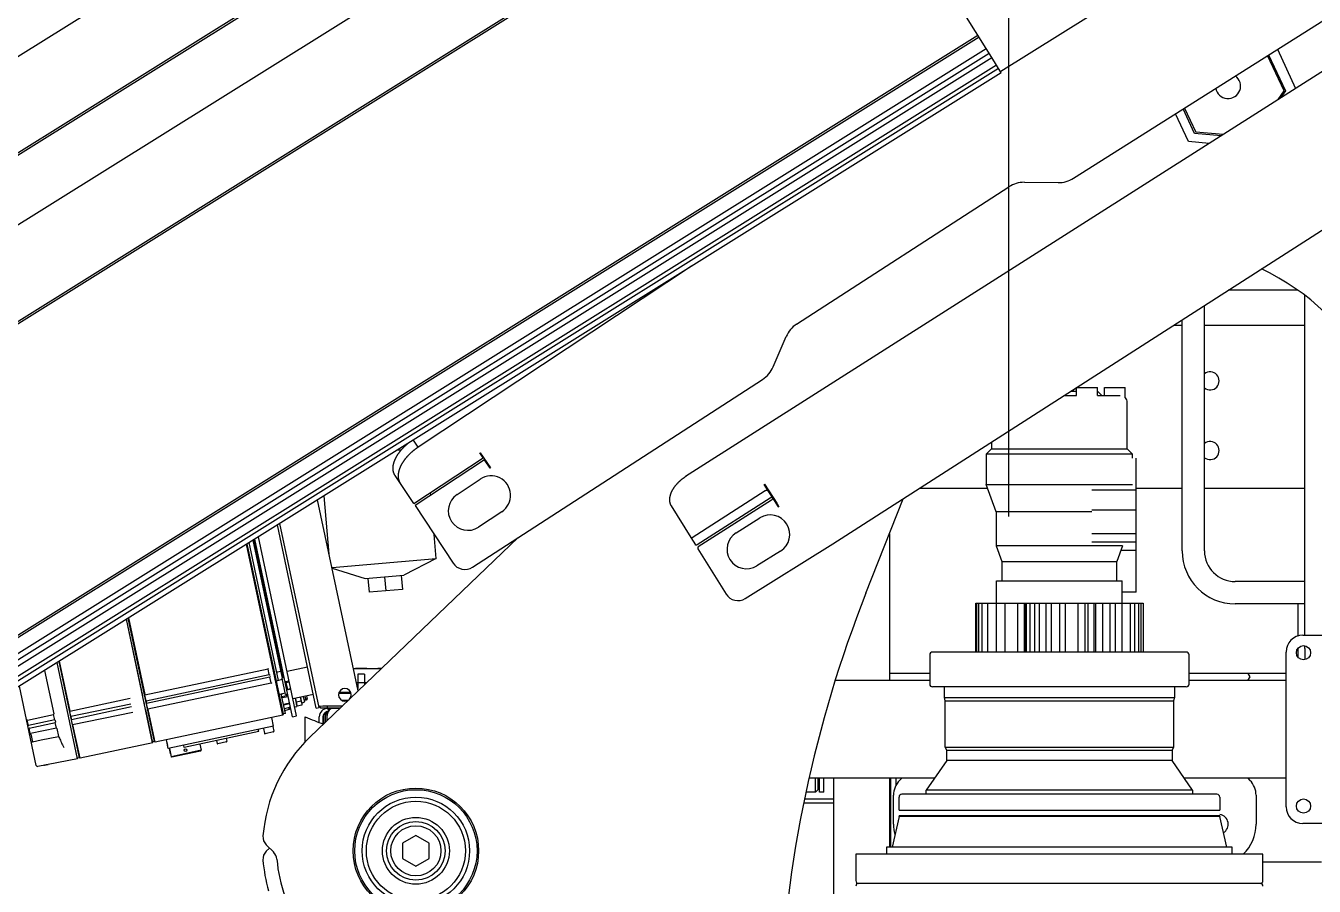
# Model space of a CAD drawing. Extents: x -79364 to 3230, y 28528 to 72157.
# Drawn here: x -67725 to -66801, y 54409 to 55026 of the extents above; entities that cross this region are included whole.
import ezdxf

# ---------------------------------------------------------------- set-up
doc = ezdxf.new("R2010")
doc.units = 0
doc.header["$LTSCALE"] = 500
doc.linetypes.add('CENTER', pattern=[7, 4, -1, 1, -1])
doc.layers.get('0').update_dxf_attribs({"linetype": 'CONTINUOUS'})
doc.layers.add('S0CO1', color=1, linetype='CONTINUOUS')

# ---------------------------------------------------------------- blocks, each defined once
blk = doc.blocks.new('PK65002M m platform_side')
at = {"linetype": 'Continuous'}
for p, q in [((-9419.15, 6567.8), (-11373.19, 5346.78)), ((-11575.61, 5341.24), (-9732.96, 6492.65)), ((-11331.72, 5303.7), (-9545.99, 6419.55)), ((-11330.93, 5302.43), (-9545.19, 6418.28)), ((-11534.14, 5298.16), (-9771.58, 6399.53)), ((-11533.34, 5296.89), (-9770.78, 6398.26)), ((-9588.76, 5989.96), (-10256.42, 5564.93)), ((-10040.95, 5872.02), (-10108.95, 5980.85)), ((-10150.87, 5516.72), (-9447.63, 5967.95)), ((-9920.52, 5924.24), (-10030.43, 5855.56)), ((-9978.24, 5779.02), (-9743.14, 5927.67)), ((-10046.79, 5881.37), (-11641.12, 4885.12)), ((-10045.99, 5880.1), (-11640.32, 4883.85)), ((-11635.28, 4875.77), (-10040.95, 5872.02)), ((-10038.77, 5868.54), (-11633.1, 4872.29)), ((-10036.92, 5865.57), (-10040.95, 5872.02)), ((-9838.32, 5867.49), (-9826.23, 5841.57)), ((-9832.06, 5871.45), (-9818.98, 5843.4)), ((-11631.25, 4869.33), (-10036.92, 5865.57)), ((-10033.53, 5860.15), (-11627.86, 4863.9)), ((-10033.53, 5860.15), (-10036.92, 5865.57)), ((-10030.08, 5854.63), (-10033.53, 5860.15)), ((-9827.18, 5841.6), (-9839.04, 5867.03)), ((-11626.48, 4861.69), (-10032.15, 5857.94)), ((-10030.08, 5854.63), (-11624.41, 4858.39)), ((-9831.5, 5835.43), (-9827.18, 5841.6)), ((-9826.23, 5841.57), (-9829.74, 5836.55)), ((-9895.85, 5805.25), (-9905.16, 5825.22)), ((-9891.49, 5811.14), (-9899.67, 5828.69)), ((-9898.69, 5829.32), (-9890.62, 5812.02)), ((-9870.98, 5810.3), (-9890.62, 5812.02)), ((-9880.95, 5803.95), (-9895.85, 5805.25)), ((-9872.3, 5809.46), (-9891.49, 5811.14)), ((-10013.5, 5776.06), (-9989.31, 5775.81)), ((-10176.84, 5674.31), (-10024.57, 5772.85)), ((-10252.09, 5715.9), (-10448.21, 5586.06)), ((-9817.3, 5698.64), (-9867.35, 5698.64)), ((-9812.32, 5451.14), (-9812.32, 5694.97)), ((-9884.32, 5511.64), (-9884.32, 5687.75)), ((-9906.31, 5673.64), (-9900.32, 5673.64)), ((-9900.32, 5511.64), (-9900.32, 5677.49)), ((-9884.32, 5673.64), (-9812.32, 5673.64)), ((-10193.69, 5643.62), (-10184.35, 5665.41)), ((-10409.27, 5500.07), (-10201.21, 5634.72)), ((-9978.38, 5626.14), (-9978.38, 5627.4)), ((-9976, 5628.92), (-9961, 5628.92)), ((-9976, 5623.14), (-9976, 5628.92)), ((-9961, 5623.14), (-9961, 5628.92)), ((-9956.13, 5628.92), (-9941.13, 5628.92)), ((-9956.13, 5623.14), (-9956.13, 5628.92)), ((-9941.13, 5621.54), (-9941.13, 5628.92)), ((-9985.02, 5623.14), (-9976, 5623.14)), ((-9980.34, 5626.14), (-9976, 5626.14)), ((-9961.06, 5626.14), (-9958.06, 5623.14)), ((-9961, 5623.14), (-9944.71, 5623.14)), ((-9939.71, 5584.91), (-9939.71, 5618.14)), ((-10448.21, 5586.06), (-10451.63, 5591.22)), ((-10462.75, 5584.27), (-10460.16, 5584.27)), ((-10403.88, 5581.96), (-10403.63, 5582.13)), ((-10401.6, 5578.51), (-10403.88, 5581.96)), ((-10403.63, 5582.13), (-10396.44, 5571.27)), ((-10040.88, 5581.08), (-10037.04, 5584.91)), ((-9935.88, 5581.08), (-10040.88, 5581.08)), ((-10040.88, 5581.08), (-10040.88, 5559.34)), ((-10037.04, 5589.76), (-10037.04, 5584.91)), ((-10037.04, 5584.91), (-9939.71, 5584.91)), ((-9939.71, 5584.91), (-9935.88, 5581.08)), ((-9935.88, 5578.14), (-9935.88, 5581.08)), ((-10451.38, 5545.56), (-10401.6, 5578.51)), ((-10400.68, 5577.11), (-10450.45, 5544.16)), ((-10396.69, 5571.1), (-10400.68, 5577.11)), ((-9933.38, 5518.14), (-9933.38, 5578.14)), ((-10451.38, 5545.56), (-10464.76, 5565.77)), ((-10420.34, 5552.11), (-10403.66, 5563.15)), ((-10396.44, 5571.27), (-10396.69, 5571.1)), ((-10439.21, 5551.6), (-10439.38, 5553.5)), ((-10251.61, 5521.38), (-10199.26, 5554.89)), ((-10200.06, 5559.29), (-10199.8, 5559.45)), ((-10194.07, 5549.95), (-10200.06, 5559.29)), ((-10199.8, 5559.45), (-10191.09, 5545.85)), ((-10196.36, 5554.07), (-10196.61, 5553.91)), ((-10088.66, 5556.64), (-10039.9, 5556.64)), ((-10040.88, 5559.34), (-9935.88, 5559.34)), ((-10033.73, 5539.71), (-10040.88, 5559.34)), ((-9965.02, 5555.39), (-9933.38, 5555.39)), ((-9933.38, 5556.64), (-9900.32, 5556.64)), ((-9884.32, 5556.64), (-9812.32, 5556.64)), ((-10491.16, 5411.33), (-10520.28, 5548.32)), ((-10512.02, 5509.44), (-10515.67, 5551.2)), ((-10450.45, 5544.16), (-10423.13, 5502.88)), ((-10266.85, 5544.11), (-10252.78, 5521.35)), ((-10195.81, 5549.51), (-10248.17, 5516)), ((-10194.89, 5548.07), (-10247.3, 5514.52)), ((-10189.75, 5543.19), (-10193.97, 5549.78)), ((-10191.09, 5545.85), (-10189.5, 5543.35)), ((-10127.1, 5481.43), (-10100.4, 5549.11)), ((-10388.2, 5539.8), (-10404.88, 5528.76)), ((-10220.14, 5524.73), (-10203.18, 5535.33)), ((-10189.72, 5543.22), (-10189.63, 5543.27)), ((-10189.63, 5543.27), (-10189.5, 5543.35)), ((-10189.63, 5543.27), (-10189.62, 5543.28)), ((-10189.62, 5543.28), (-10189.56, 5543.31)), ((-10189.5, 5543.35), (-10189.5, 5543.35)), ((-9965.02, 5539.71), (-10033.73, 5539.71)), ((-10033.73, 5539.71), (-10033.73, 5515.42)), ((-9933.38, 5540.97), (-9965.02, 5540.97)), ((-10521.25, 5398.96), (-10549.16, 5530.28)), ((-10519.29, 5399.37), (-10547.36, 5531.41)), ((-10545.15, 5393.88), (-10571.21, 5516.5)), ((-10544.88, 5394.7), (-10570.82, 5516.74)), ((-10548.45, 5418.73), (-10569.47, 5517.59)), ((-10545.43, 5420.4), (-10566.49, 5519.45)), ((-10544.75, 5420.54), (-10565.86, 5519.84)), ((-10538.34, 5392.77), (-10565.41, 5520.13)), ((-10535.4, 5393.39), (-10562.7, 5521.82)), ((-10376.56, 5521.24), (-10525.97, 5377.95)), ((-10435.25, 5506.27), (-10436.75, 5523.46)), ((-10252.78, 5521.35), (-10249.33, 5515.97)), ((-10252.78, 5521.35), (-10252.78, 5521.35)), ((-10213.63, 5477.51), (-10150.87, 5516.72)), ((-10110.32, 5523.96), (-10110.32, 5418.64)), ((-9965.02, 5524.12), (-9933.38, 5524.12)), ((-9965.02, 5518.14), (-9933.38, 5518.14)), ((-9933.38, 5482.14), (-9933.38, 5518.14)), ((-10247.61, 5513.15), (-10227.41, 5480.69)), ((-10188.34, 5511.59), (-10205.3, 5500.99)), ((-9943.02, 5515.42), (-10033.73, 5515.42)), ((-10033.73, 5515.42), (-10029.63, 5504.14)), ((-9943.02, 5515.42), (-9947.13, 5504.14)), ((-9944.22, 5512.14), (-9933.38, 5512.14)), ((-10509.95, 5499.73), (-10435.25, 5506.27)), ((-10509.84, 5499.21), (-10486.13, 5491.78)), ((-10435.25, 5506.27), (-10458.53, 5494.19)), ((-10029.63, 5504.14), (-9947.13, 5504.14)), ((-10029.63, 5504.14), (-10029.63, 5490.14)), ((-9947.13, 5490.14), (-9947.13, 5504.14)), ((-10486.14, 5491.78), (-10458.53, 5494.19)), ((-10484.29, 5491.94), (-10483.41, 5481.98)), ((-10472.33, 5492.98), (-10471.46, 5483.02)), ((-10460.38, 5494.03), (-10459.51, 5484.07)), ((-10033.38, 5490.14), (-9943.38, 5490.14)), ((-10033.38, 5474.14), (-10033.38, 5490.14)), ((-9943.38, 5474.14), (-9943.38, 5490.14)), ((-9812.32, 5489.64), (-9862.32, 5489.64)), ((-10459.51, 5484.07), (-10483.41, 5481.98)), ((-9933.38, 5482.14), (-9943.38, 5482.14)), ((-10048.36, 5474.14), (-9928.42, 5474.14)), ((-10048.36, 5439.14), (-10048.36, 5474.14)), ((-10047.59, 5439.14), (-10047.59, 5474.14)), ((-10046.23, 5439.14), (-10046.23, 5474.14)), ((-10043.77, 5439.14), (-10043.77, 5474.14)), ((-10039.68, 5439.14), (-10039.68, 5474.14)), ((-10033.73, 5474.14), (-10033.73, 5439.14)), ((-10027.48, 5474.14), (-10027.48, 5439.14)), ((-10018.5, 5474.14), (-10018.5, 5439.14)), ((-10013.34, 5439.14), (-10013.34, 5474.14)), ((-10012.83, 5439.14), (-10012.83, 5474.14)), ((-10011.97, 5439.14), (-10011.97, 5474.14)), ((-10009.33, 5439.14), (-10009.33, 5474.14)), ((-10006.14, 5474.14), (-10006.14, 5439.14)), ((-10002.77, 5474.14), (-10002.77, 5439.14)), ((-9998.14, 5474.14), (-9998.14, 5439.14)), ((-9994.31, 5474.14), (-9994.31, 5439.14)), ((-9988.38, 5474.14), (-9988.38, 5439.14)), ((-9984.12, 5474.14), (-9984.12, 5439.14)), ((-9975.08, 5474.14), (-9975.08, 5439.14)), ((-9970.15, 5474.14), (-9970.15, 5439.14)), ((-9967.94, 5474.14), (-9967.94, 5439.14)), ((-9963.78, 5474.14), (-9963.78, 5439.14)), ((-9962.38, 5474.14), (-9962.38, 5439.14)), ((-9957.39, 5474.14), (-9957.39, 5439.14)), ((-9952.17, 5474.14), (-9952.17, 5439.14)), ((-9948.33, 5474.14), (-9948.33, 5439.14)), ((-9943.71, 5474.14), (-9943.71, 5439.14)), ((-9937.58, 5474.14), (-9937.58, 5439.14)), ((-9934.56, 5474.14), (-9934.56, 5439.14)), ((-9931.61, 5474.14), (-9931.61, 5439.14)), ((-9929.91, 5474.14), (-9929.91, 5439.14)), ((-9928.42, 5474.14), (-9928.42, 5439.14)), ((-9812.32, 5473.64), (-9862.32, 5473.64)), ((-9817.32, 5473.64), (-9817.32, 5450.56)), ((-10638.63, 5374.01), (-10657.46, 5462.61)), ((-10645.7, 5407.78), (-10657.37, 5462.66)), ((-10637.31, 5375.06), (-10656.1, 5463.45)), ((-10644.01, 5408.65), (-10655.71, 5463.7)), ((-9813.82, 5451.14), (-9766.14, 5451.14)), ((-9812.32, 5441.59), (-9812.32, 5443.61)), ((-10081.38, 5437.14), (-10081.38, 5416.14)), ((-9897.38, 5439.14), (-10079.38, 5439.14)), ((-9895.38, 5416.14), (-9895.38, 5437.14)), ((-9825.82, 5328.14), (-9825.82, 5439.14)), ((-9817.32, 5441.74), (-9817.32, 5435.55)), ((-9812.32, 5441.59), (-9812.32, 5433.67)), ((-10716.21, 5425.89), (-10709.59, 5394.76)), ((-10692.42, 5362.57), (-10707.09, 5431.59)), ((-10691.06, 5363.36), (-10705.74, 5432.44)), ((-10697.86, 5396.71), (-10705.49, 5432.59)), ((-10555.81, 5426.88), (-10644.19, 5408.1)), ((-10555.81, 5426.88), (-10555.42, 5427.48)), ((-10554.98, 5422.97), (-10555.81, 5426.88)), ((-10546.47, 5425.28), (-10549.21, 5424.65)), ((-10545.87, 5425.83), (-10546.47, 5425.28)), ((-10527.49, 5428.3), (-10542.16, 5425.18)), ((-10474.68, 5427.14), (-10494.52, 5427.14)), ((-10492.96, 5427.64), (-10493.26, 5427.34)), ((-10493.26, 5427.34), (-10485.01, 5427.34)), ((-10493.26, 5427.14), (-10493.26, 5427.34)), ((-10492.96, 5427.64), (-10485.31, 5427.64)), ((-10485.31, 5427.64), (-10485.01, 5427.34)), ((-10485.01, 5427.14), (-10485.01, 5427.34)), ((-10477.26, 5427.34), (-10474.47, 5427.34)), ((-10477.26, 5427.14), (-10477.26, 5427.34)), ((-10476.96, 5427.64), (-10477.25, 5427.35)), ((-10476.96, 5427.64), (-10474.16, 5427.64)), ((-10722.09, 5357.83), (-10734.17, 5414.67)), ((-10643.36, 5404.18), (-10554.98, 5422.97)), ((-10554.56, 5421.01), (-10642.94, 5402.23)), ((-10642.11, 5398.32), (-10553.73, 5417.1)), ((-10554.98, 5422.97), (-10554.38, 5422.59)), ((-10554.56, 5421.01), (-10554.18, 5421.61)), ((-10553.73, 5417.1), (-10554.56, 5421.01)), ((-10553.73, 5417.1), (-10553.14, 5416.72)), ((-10545.62, 5419.34), (-10549.43, 5418.53)), ((-10544.26, 5420.65), (-10545.83, 5420.32)), ((-10543.33, 5408.58), (-10545.83, 5420.32)), ((-10540.7, 5418.34), (-10543.64, 5417.71)), ((-10543.02, 5417.23), (-10540.58, 5417.75)), ((-10543.02, 5417.23), (-10542.03, 5412.54)), ((-10492.42, 5417.24), (-10485, 5417.24)), ((-10486.74, 5423.24), (-10491.54, 5423.24)), ((-10491.54, 5423.24), (-10491.54, 5413.09)), ((-10486.74, 5423.24), (-10486.74, 5415.58)), ((-10081.38, 5418.64), (-10149.23, 5418.64)), ((-10081.38, 5423.64), (-10110.32, 5423.64)), ((-9825.82, 5423.64), (-9895.38, 5423.64)), ((-9825.82, 5418.64), (-9895.38, 5418.64)), ((-9851.82, 5421.44), (-9853.5, 5418.64)), ((-9853.31, 5423.64), (-9851.82, 5421.44)), ((-10654.79, 5405.79), (-10697.97, 5396.38)), ((-10645.7, 5407.78), (-10645.8, 5407.76)), ((-10643.36, 5404.18), (-10644.19, 5408.1)), ((-10543.54, 5409.56), (-10547.35, 5408.75)), ((-10543.41, 5395.01), (-10546.38, 5408.95)), ((-10545.87, 5408.95), (-10546.35, 5408.85)), ((-10541.56, 5407.93), (-10545.96, 5407)), ((-10545.83, 5406.41), (-10541.43, 5407.35)), ((-10541.77, 5408.91), (-10543.33, 5408.58)), ((-10542.73, 5407.68), (-10542.94, 5408.66)), ((-10542.13, 5408.22), (-10542.71, 5407.69)), ((-10539.45, 5412.47), (-10542.39, 5411.85)), ((-10542.05, 5407.83), (-10542.25, 5408.81)), ((-10542.03, 5412.54), (-10539.58, 5413.06)), ((-10523.33, 5408.74), (-10538, 5405.62)), ((-10536.43, 5405.95), (-10535.19, 5400.09)), ((-10531.59, 5402.38), (-10532.52, 5406.79)), ((-10530.57, 5407.2), (-10529.81, 5403.64)), ((-10530.07, 5404.85), (-10527.72, 5405.35)), ((-10528.57, 5404.56), (-10529.2, 5407.49)), ((-10527.8, 5405.74), (-10528.57, 5404.56)), ((-10528.22, 5407.7), (-10527.72, 5405.35)), ((-10505.14, 5409.64), (-10496.4, 5409.64)), ((-10501.19, 5409.94), (-10505.05, 5409.94)), ((-10496.57, 5410.14), (-10504.97, 5410.14)), ((-10501.49, 5409.64), (-10501.19, 5409.94)), ((-10501.19, 5409.94), (-10501.19, 5410.14)), ((-10498.14, 5409.64), (-10498.14, 5410.14)), ((-9897.38, 5414.14), (-10079.38, 5414.14)), ((-10070.84, 5406.42), (-10070.84, 5414.14)), ((-10070.84, 5406.42), (-9905.91, 5406.42)), ((-10070.21, 5404.15), (-10070.84, 5406.42)), ((-9905.91, 5406.42), (-9906.54, 5404.15)), ((-9905.91, 5414.14), (-9905.91, 5406.42)), ((-10697.25, 5393.02), (-10697.97, 5396.38)), ((-10697.25, 5393.02), (-10654.17, 5401.94)), ((-10653.74, 5399.88), (-10696.72, 5390.51)), ((-10696.01, 5387.15), (-10652.92, 5396.07)), ((-10644.97, 5403.84), (-10644.87, 5403.86)), ((-10644.45, 5401.91), (-10644.87, 5403.86)), ((-10644.45, 5401.91), (-10644.55, 5401.89)), ((-10643.72, 5397.97), (-10643.62, 5397.99)), ((-10638.53, 5374.03), (-10643.62, 5397.99)), ((-10642.76, 5402.78), (-10642.97, 5403.76)), ((-10642.11, 5398.32), (-10642.94, 5402.23)), ((-10636.74, 5374.41), (-10641.73, 5397.89)), ((-10544.84, 5401.71), (-10540.44, 5402.65)), ((-10540.31, 5402.06), (-10544.71, 5401.13)), ((-10540.72, 5399.28), (-10544.15, 5398.49)), ((-10540.65, 5397.89), (-10543.39, 5397.26)), ((-10540.65, 5397.89), (-10540.94, 5399.23)), ((-10540.05, 5398.44), (-10540.65, 5397.89)), ((-10540.05, 5398.44), (-10540.28, 5399.51)), ((-10536.75, 5399.75), (-10535.19, 5400.09)), ((-10532.14, 5403.92), (-10535.61, 5403.18)), ((-10535.01, 5400.35), (-10535.5, 5401.55)), ((-10531.54, 5401.09), (-10535.01, 5400.35)), ((-10530.17, 5402.96), (-10531.59, 5402.38)), ((-10531.59, 5402.38), (-10531.54, 5401.09)), ((-10528.57, 5404.56), (-10529.94, 5404.27)), ((-10521.25, 5398.96), (-10519.29, 5399.37)), ((-10519.5, 5400.33), (-10516.46, 5400.49)), ((-10519.5, 5400.33), (-10518.03, 5399.14)), ((-10518.03, 5399.14), (-10503.88, 5399.14)), ((-10516.46, 5400.49), (-10513.43, 5400.64)), ((-10513.01, 5396.34), (-10513.62, 5395.71)), ((-10513.43, 5400.64), (-10502.31, 5400.64)), ((-10513.43, 5400.64), (-10513.43, 5399.14)), ((-10513.41, 5396.74), (-10512.49, 5396.89)), ((-10513.14, 5398.64), (-10512.17, 5397.27)), ((-10504.4, 5398.64), (-10513.14, 5398.64)), ((-10511.64, 5399.14), (-10511.64, 5398.64)), ((-10503.28, 5404.64), (-10498.26, 5404.64)), ((-10070.21, 5404.15), (-9906.54, 5404.15)), ((-10070.21, 5370.9), (-10070.21, 5404.15)), ((-9906.54, 5404.15), (-9906.54, 5370.9)), ((-10728.47, 5390.34), (-10728.48, 5390.33)), ((-10727.65, 5386.43), (-10728.48, 5390.33)), ((-10728.47, 5390.34), (-10728.38, 5390.36)), ((-10728.38, 5390.36), (-10709.61, 5394.35)), ((-10708.78, 5390.44), (-10727.58, 5386.44)), ((-10727.14, 5384.49), (-10708.37, 5388.48)), ((-10708.82, 5390.43), (-10709.65, 5394.34)), ((-10708.59, 5390.07), (-10708.34, 5388.89)), ((-10707.57, 5384.56), (-10708.4, 5388.47)), ((-10696.62, 5390.84), (-10697.02, 5392.76)), ((-10696.01, 5387.15), (-10696.72, 5390.51)), ((-10690.69, 5362.94), (-10695.78, 5386.89)), ((-10545.15, 5393.88), (-10636.74, 5374.41)), ((-10551.85, 5385.91), (-10553.18, 5392.17)), ((-10544.88, 5394.7), (-10545.15, 5393.88)), ((-10543.41, 5395.01), (-10544.88, 5394.7)), ((-10538.34, 5392.77), (-10535.4, 5393.39)), ((-10529.14, 5374.79), (-10529.14, 5392.64)), ((-10519.14, 5388.69), (-10519.14, 5392.64)), ((-10516.31, 5392.64), (-10516.14, 5393.84)), ((-10516.31, 5387.58), (-10516.31, 5392.64)), ((-10516.14, 5393.84), (-10515.59, 5395.03)), ((-10516.14, 5392.64), (-10516.14, 5387.39)), ((-10514.72, 5393.87), (-10514.89, 5392.64)), ((-10514.89, 5392.64), (-10514.89, 5388.58)), ((-10514.16, 5395.06), (-10514.72, 5393.87)), ((-10513.62, 5395.71), (-10514.16, 5395.06)), ((-10513.54, 5394.34), (-10513.72, 5392.64)), ((-10513.72, 5392.64), (-10513.72, 5389.7)), ((-10727.83, 5386.37), (-10727.88, 5386.34)), ((-10727.58, 5386.44), (-10727.63, 5386.43)), ((-10726.41, 5380.56), (-10727.23, 5384.46)), ((-10726.9, 5384.54), (-10727, 5384.52)), ((-10726.57, 5380.5), (-10726.64, 5380.46)), ((-10726.39, 5380.56), (-10726.45, 5380.54)), ((-10726.31, 5380.58), (-10726.39, 5380.56)), ((-10707.54, 5384.57), (-10726.31, 5380.58)), ((-10725.88, 5380.26), (-10724.71, 5374.81)), ((-10707.35, 5384.2), (-10706.16, 5378.62)), ((-10551.85, 5385.91), (-10627.38, 5369.86)), ((-10562.55, 5382.1), (-10616.06, 5370.73)), ((-10562.55, 5382.1), (-10562.86, 5383.57)), ((-10559.2, 5384.35), (-10558.45, 5380.83)), ((-10551.91, 5381.81), (-10557.98, 5380.52)), ((-10552.35, 5385.8), (-10551.6, 5382.28)), ((-10638.53, 5374.03), (-10690.69, 5362.94)), ((-10637.31, 5375.06), (-10638.68, 5374.76)), ((-10636.74, 5374.41), (-10637.31, 5375.06)), ((-10628.91, 5376.07), (-10628.08, 5372.16)), ((-10627.38, 5369.86), (-10628.71, 5376.12)), ((-10627.88, 5372.2), (-10628.08, 5372.16)), ((-10626.88, 5369.96), (-10626.13, 5366.44)), ((-10626.6, 5370.02), (-10625.33, 5364.06)), ((-10603.81, 5368.63), (-10625.33, 5364.06)), ((-10616.06, 5370.73), (-10616.37, 5372.2)), ((-10604.77, 5373.13), (-10603.81, 5368.63)), ((-10604.2, 5368.04), (-10603.81, 5368.63)), ((-10592.73, 5375.69), (-10592.29, 5373.63)), ((-10585.75, 5374.62), (-10591.82, 5373.33)), ((-10585.88, 5377.14), (-10585.44, 5375.09)), ((-10070.21, 5370.9), (-9906.54, 5370.9)), ((-10069.19, 5368.81), (-10070.21, 5370.9)), ((-10069.19, 5368.81), (-9907.57, 5368.81)), ((-10069.19, 5361.22), (-10069.19, 5368.81)), ((-9906.54, 5370.9), (-9907.57, 5368.81)), ((-9907.57, 5368.81), (-9907.57, 5361.22)), ((-10692.42, 5362.57), (-10720.91, 5357.04)), ((-10691.06, 5363.36), (-10692.52, 5363.04)), ((-10690.69, 5362.94), (-10691.06, 5363.36)), ((-10624.74, 5363.67), (-10625.33, 5364.06)), ((-10604.2, 5368.04), (-10624.74, 5363.67)), ((-10069.19, 5361.22), (-10083.94, 5340.14)), ((-9907.57, 5361.22), (-10069.19, 5361.22)), ((-9892.82, 5340.14), (-9907.57, 5361.22)), ((-10716.69, 5357.87), (-10716.77, 5357.84)), ((-10716.66, 5357.88), (-10716.69, 5357.87)), ((-10716.66, 5357.88), (-10716.59, 5357.9)), ((-10713.81, 5358.44), (-10713.72, 5358.44)), ((-10713.74, 5358.44), (-10713.72, 5358.44)), ((-10713.73, 5358.44), (-10713.72, 5358.44)), ((-10713.72, 5358.44), (-10713.63, 5358.45)), ((-10077.99, 5348.64), (-10167.96, 5348.64)), ((-10163.32, 5338.64), (-10163.32, 5348.64)), ((-10163.32, 5338.64), (-10161.32, 5340.64)), ((-10161.32, 5340.64), (-10161.32, 5348.64)), ((-10160.32, 5338.64), (-10160.32, 5348.64)), ((-10157.32, 5338.64), (-10157.32, 5348.64)), ((-10150.32, 5348.64), (-10150.32, 5165.64)), ((-10110.32, 5348.64), (-10110.32, 5299.14)), ((-10109.32, 5299.14), (-10109.32, 5348.64)), ((-10105.32, 5343.77), (-10105.32, 5348.64)), ((-10102.93, 5347.04), (-10101.32, 5348.64)), ((-9825.82, 5348.64), (-9898.76, 5348.64)), ((-9853.32, 5348.64), (-9851.71, 5347.04)), ((-10150.32, 5333.64), (-10171.2, 5333.64)), ((-10163.32, 5338.64), (-10170.16, 5338.64)), ((-10157.32, 5338.64), (-10160.32, 5338.64)), ((-10107.32, 5315.64), (-10107.32, 5336.43)), ((-10103.38, 5325.64), (-10103.38, 5335.14)), ((-9875.38, 5337.14), (-10101.38, 5337.14)), ((-9892.82, 5340.14), (-10083.94, 5340.14)), ((-10083.94, 5337.14), (-10083.94, 5340.14)), ((-9892.82, 5340.14), (-9892.82, 5337.14)), ((-9873.38, 5335.14), (-9873.38, 5325.64)), ((-9847.32, 5336.43), (-9847.32, 5315.64)), ((-10150.32, 5330.64), (-10171.82, 5330.64)), ((-10103.38, 5325.64), (-9873.38, 5325.64)), ((-10103.38, 5321.14), (-10108.38, 5299.14)), ((-9873.38, 5321.64), (-10103.38, 5321.64)), ((-10103.38, 5321.14), (-10103.38, 5321.64)), ((-9873.38, 5321.14), (-10103.38, 5321.14)), ((-9873.38, 5321.64), (-9873.38, 5321.14)), ((-9868.38, 5299.14), (-9873.38, 5321.14)), ((-9794.69, 5316.14), (-9813.82, 5316.14)), ((-10449.84, 5307.53), (-10459.34, 5302.05)), ((-10440.34, 5302.05), (-10449.84, 5307.53)), ((-10557.18, 5300.9), (-10551.83, 5295.56)), ((-10554.84, 5298.56), (-10557.18, 5296.22)), ((-10459.34, 5302.05), (-10459.34, 5291.08)), ((-10440.34, 5291.08), (-10440.34, 5302.05)), ((-9864.38, 5299.14), (-10112.38, 5299.14)), ((-10112.38, 5299.14), (-10112.38, 5294.14)), ((-9864.38, 5294.14), (-9864.38, 5299.14)), ((-10459.34, 5291.08), (-10449.84, 5285.59)), ((-10449.84, 5285.59), (-10440.34, 5291.08)), ((-9842.38, 5294.14), (-10134.38, 5294.14)), ((-10134.38, 5294.14), (-10134.38, 5275.14)), ((-9842.38, 5275.14), (-9842.38, 5294.14)), ((-9842.38, 5288.64), (-9800.51, 5288.64)), ((-9844.38, 5273.14), (-10132.38, 5273.14))]:
    blk.add_line(p, q, dxfattribs=at)
at = {"linetype": 'CENTER'}
blk.add_lwpolyline([(-10024.79, 7536.37), (-10024.79, 4362.95)], dxfattribs=at)
at = {"linetype": 'Continuous'}
for points in [[(-10030.43, 5855.56), (-10030.46, 5855.54), (-10030.5, 5855.53), (-10030.53, 5855.52), (-10030.56, 5855.51), (-10030.59, 5855.51), (-10030.62, 5855.52), (-10030.64, 5855.53), (-10030.65, 5855.54)], [(-10030.62, 5855.49), (-10030.59, 5855.49), (-10030.56, 5855.5)], [(-10030.56, 5855.5), (-10030.52, 5855.51), (-10030.49, 5855.52)], [(-10464.76, 5565.77), (-10464.84, 5565.89), (-10464.92, 5566.01), (-10464.99, 5566.14), (-10465.07, 5566.26), (-10465.14, 5566.39), (-10465.2, 5566.52), (-10465.27, 5566.65), (-10465.33, 5566.78), (-10465.4, 5566.92), (-10465.46, 5567.05), (-10465.51, 5567.19), (-10465.57, 5567.32), (-10465.62, 5567.46), (-10465.67, 5567.6), (-10465.72, 5567.74), (-10465.77, 5567.88), (-10465.81, 5568.02), (-10465.85, 5568.17), (-10465.89, 5568.31), (-10465.93, 5568.46), (-10465.96, 5568.61), (-10466, 5568.75), (-10466.03, 5568.9), (-10466.05, 5569.05), (-10466.08, 5569.21), (-10466.1, 5569.36), (-10466.13, 5569.51), (-10466.14, 5569.67), (-10466.16, 5569.82), (-10466.18, 5569.98), (-10466.19, 5570.14), (-10466.2, 5570.3), (-10466.21, 5570.46), (-10466.21, 5570.62), (-10466.21, 5570.78), (-10466.21, 5570.94), (-10466.21, 5571.11), (-10466.21, 5571.27), (-10466.2, 5571.44), (-10466.19, 5571.6), (-10466.18, 5571.77), (-10466.17, 5571.94), (-10466.16, 5572.11), (-10466.14, 5572.27), (-10466.12, 5572.44), (-10466.1, 5572.62), (-10466.07, 5572.79), (-10466.04, 5572.96), (-10466.02, 5573.13), (-10465.98, 5573.31), (-10465.95, 5573.48), (-10465.91, 5573.66), (-10465.88, 5573.83), (-10465.84, 5574.01), (-10465.79, 5574.18), (-10465.75, 5574.36), (-10465.7, 5574.54), (-10465.65, 5574.72), (-10465.6, 5574.89), (-10465.55, 5575.07), (-10465.49, 5575.25), (-10465.43, 5575.43), (-10465.37, 5575.61), (-10465.31, 5575.79), (-10465.25, 5575.98), (-10465.18, 5576.16), (-10465.11, 5576.34), (-10465.04, 5576.52), (-10464.96, 5576.7), (-10464.89, 5576.89), (-10464.81, 5577.07), (-10464.73, 5577.25), (-10464.65, 5577.44), (-10464.56, 5577.62), (-10464.48, 5577.81), (-10464.39, 5577.99), (-10464.3, 5578.17), (-10464.21, 5578.36), (-10464.11, 5578.54), (-10464.02, 5578.73), (-10463.92, 5578.91), (-10463.82, 5579.1), (-10463.71, 5579.28), (-10463.61, 5579.47), (-10463.5, 5579.65), (-10463.39, 5579.84), (-10463.28, 5580.02), (-10463.17, 5580.21), (-10463.05, 5580.39), (-10462.93, 5580.58), (-10462.82, 5580.76), (-10462.69, 5580.95), (-10462.57, 5581.13), (-10462.45, 5581.32), (-10462.32, 5581.5), (-10462.19, 5581.68), (-10462.06, 5581.87), (-10461.93, 5582.05), (-10461.8, 5582.23), (-10461.66, 5582.42), (-10461.52, 5582.6), (-10461.38, 5582.78), (-10461.24, 5582.96), (-10461.1, 5583.15), (-10460.95, 5583.33), (-10460.81, 5583.51), (-10460.66, 5583.69), (-10460.51, 5583.87), (-10460.36, 5584.05), (-10460.2, 5584.23), (-10460.05, 5584.41), (-10459.89, 5584.59), (-10459.73, 5584.76), (-10459.57, 5584.94), (-10459.41, 5585.12), (-10459.25, 5585.29), (-10459.08, 5585.47), (-10458.92, 5585.64), (-10458.75, 5585.82), (-10458.58, 5585.99), (-10458.41, 5586.16), (-10458.24, 5586.33), (-10458.06, 5586.51), (-10457.89, 5586.68), (-10457.71, 5586.85), (-10457.53, 5587.02), (-10457.35, 5587.19), (-10457.17, 5587.35), (-10456.99, 5587.52), (-10456.8, 5587.69), (-10456.62, 5587.85), (-10456.43, 5588.02), (-10456.24, 5588.18), (-10456.05, 5588.34), (-10455.86, 5588.5), (-10455.67, 5588.67), (-10455.53, 5588.78)], [(-10448.21, 5586.06), (-10448.43, 5585.92), (-10448.64, 5585.78), (-10448.84, 5585.64), (-10449.05, 5585.49), (-10449.26, 5585.35), (-10449.46, 5585.2), (-10449.67, 5585.06), (-10449.87, 5584.91), (-10450.08, 5584.76), (-10450.28, 5584.61), (-10450.48, 5584.46), (-10450.68, 5584.3), (-10450.88, 5584.15), (-10451.08, 5583.99), (-10451.27, 5583.84), (-10451.47, 5583.68), (-10451.66, 5583.52), (-10451.86, 5583.37), (-10452.05, 5583.21), (-10452.24, 5583.05), (-10452.43, 5582.88), (-10452.62, 5582.72), (-10452.81, 5582.56), (-10452.99, 5582.39), (-10453.18, 5582.23), (-10453.36, 5582.06), (-10453.54, 5581.9), (-10453.73, 5581.73), (-10453.9, 5581.56), (-10454.08, 5581.39), (-10454.26, 5581.22), (-10454.43, 5581.05), (-10454.61, 5580.88), (-10454.78, 5580.71), (-10454.95, 5580.53), (-10455.12, 5580.36), (-10455.29, 5580.19), (-10455.46, 5580.01), (-10455.62, 5579.84), (-10455.78, 5579.66), (-10455.95, 5579.48), (-10456.11, 5579.31), (-10456.27, 5579.13), (-10456.42, 5578.95), (-10456.58, 5578.77), (-10456.73, 5578.59), (-10456.88, 5578.41), (-10457.03, 5578.23), (-10457.18, 5578.05), (-10457.33, 5577.87), (-10457.47, 5577.69), (-10457.62, 5577.51), (-10457.76, 5577.33), (-10457.9, 5577.14), (-10458.04, 5576.96), (-10458.17, 5576.78), (-10458.31, 5576.59), (-10458.44, 5576.41), (-10458.57, 5576.23), (-10458.7, 5576.04), (-10458.83, 5575.86), (-10458.95, 5575.67), (-10459.07, 5575.49), (-10459.2, 5575.3), (-10459.31, 5575.12), (-10459.43, 5574.93), (-10459.55, 5574.75), (-10459.66, 5574.56), (-10459.77, 5574.38), (-10459.88, 5574.19), (-10459.99, 5574.01), (-10460.09, 5573.82), (-10460.2, 5573.64), (-10460.3, 5573.45), (-10460.4, 5573.27), (-10460.49, 5573.08), (-10460.59, 5572.9), (-10460.68, 5572.71), (-10460.77, 5572.53), (-10460.86, 5572.34), (-10460.95, 5572.16), (-10461.03, 5571.98), (-10461.11, 5571.79), (-10461.19, 5571.61), (-10461.27, 5571.43), (-10461.35, 5571.24), (-10461.42, 5571.06), (-10461.49, 5570.88), (-10461.56, 5570.7), (-10461.63, 5570.52), (-10461.69, 5570.34), (-10461.75, 5570.16), (-10461.81, 5569.98), (-10461.87, 5569.8), (-10461.93, 5569.62), (-10461.98, 5569.44), (-10462.03, 5569.26), (-10462.08, 5569.08), (-10462.13, 5568.9), (-10462.17, 5568.73), (-10462.22, 5568.55), (-10462.26, 5568.37), (-10462.3, 5568.2), (-10462.33, 5568.02), (-10462.36, 5567.85), (-10462.4, 5567.68), (-10462.43, 5567.5), (-10462.45, 5567.33), (-10462.48, 5567.16), (-10462.5, 5566.99), (-10462.52, 5566.82), (-10462.54, 5566.65), (-10462.55, 5566.48), (-10462.57, 5566.31), (-10462.58, 5566.15), (-10462.58, 5565.98), (-10462.59, 5565.82), (-10462.59, 5565.65), (-10462.6, 5565.49), (-10462.6, 5565.33), (-10462.59, 5565.16), (-10462.59, 5565), (-10462.58, 5564.84), (-10462.57, 5564.68), (-10462.56, 5564.53), (-10462.54, 5564.37), (-10462.53, 5564.21), (-10462.51, 5564.06), (-10462.49, 5563.9), (-10462.46, 5563.75), (-10462.44, 5563.6), (-10462.41, 5563.45), (-10462.38, 5563.3), (-10462.35, 5563.15), (-10462.31, 5563), (-10462.28, 5562.85), (-10462.24, 5562.71), (-10462.19, 5562.56), (-10462.15, 5562.42), (-10462.1, 5562.28), (-10462.06, 5562.14), (-10462, 5562), (-10461.95, 5561.86), (-10461.9, 5561.72), (-10461.84, 5561.59), (-10461.78, 5561.45), (-10461.72, 5561.32), (-10461.65, 5561.19), (-10461.59, 5561.06), (-10461.52, 5560.93), (-10461.45, 5560.8), (-10461.38, 5560.68), (-10461.3, 5560.55), (-10461.22, 5560.43), (-10461.14, 5560.3)], [(-10256.42, 5564.93), (-10256.6, 5564.81), (-10256.78, 5564.69), (-10256.96, 5564.57), (-10257.14, 5564.45), (-10257.32, 5564.33), (-10257.5, 5564.2), (-10257.68, 5564.08), (-10257.85, 5563.95), (-10258.03, 5563.83), (-10258.2, 5563.7), (-10258.38, 5563.57), (-10258.55, 5563.44), (-10258.72, 5563.31), (-10258.89, 5563.18), (-10259.06, 5563.05), (-10259.23, 5562.91), (-10259.4, 5562.78), (-10259.56, 5562.64), (-10259.73, 5562.51), (-10259.89, 5562.37), (-10260.05, 5562.23), (-10260.21, 5562.09), (-10260.37, 5561.95), (-10260.53, 5561.81), (-10260.69, 5561.67), (-10260.85, 5561.53), (-10261, 5561.39), (-10261.16, 5561.24), (-10261.31, 5561.1), (-10261.46, 5560.95), (-10261.61, 5560.81), (-10261.76, 5560.66), (-10261.91, 5560.51), (-10262.05, 5560.36), (-10262.2, 5560.21), (-10262.34, 5560.07), (-10262.48, 5559.92), (-10262.62, 5559.76), (-10262.76, 5559.61), (-10262.9, 5559.46), (-10263.03, 5559.31), (-10263.17, 5559.16), (-10263.3, 5559), (-10263.43, 5558.85), (-10263.56, 5558.69), (-10263.69, 5558.54), (-10263.81, 5558.38), (-10263.94, 5558.23), (-10264.06, 5558.07), (-10264.18, 5557.91), (-10264.3, 5557.76), (-10264.42, 5557.6), (-10264.53, 5557.44), (-10264.65, 5557.29), (-10264.76, 5557.13), (-10264.87, 5556.97), (-10264.98, 5556.81), (-10265.09, 5556.65), (-10265.19, 5556.49), (-10265.3, 5556.33), (-10265.4, 5556.17), (-10265.5, 5556.01), (-10265.6, 5555.85), (-10265.69, 5555.69), (-10265.79, 5555.53), (-10265.88, 5555.37), (-10265.97, 5555.21), (-10266.06, 5555.05), (-10266.15, 5554.89), (-10266.23, 5554.73), (-10266.32, 5554.57), (-10266.4, 5554.41), (-10266.48, 5554.25), (-10266.55, 5554.09), (-10266.63, 5553.93), (-10266.7, 5553.77), (-10266.77, 5553.61), (-10266.84, 5553.45), (-10266.91, 5553.29), (-10266.98, 5553.13), (-10267.04, 5552.97), (-10267.1, 5552.81), (-10267.16, 5552.65), (-10267.22, 5552.49), (-10267.28, 5552.34), (-10267.33, 5552.18), (-10267.38, 5552.02), (-10267.43, 5551.86), (-10267.48, 5551.71), (-10267.52, 5551.55), (-10267.57, 5551.39), (-10267.61, 5551.24), (-10267.65, 5551.08), (-10267.68, 5550.93), (-10267.72, 5550.77), (-10267.75, 5550.62), (-10267.78, 5550.46), (-10267.81, 5550.31), (-10267.84, 5550.16), (-10267.86, 5550.01), (-10267.88, 5549.85), (-10267.9, 5549.7), (-10267.92, 5549.55), (-10267.94, 5549.4), (-10267.95, 5549.25), (-10267.96, 5549.11), (-10267.97, 5548.96), (-10267.98, 5548.81), (-10267.99, 5548.67), (-10267.99, 5548.52), (-10267.99, 5548.38), (-10267.99, 5548.23), (-10267.99, 5548.09), (-10267.98, 5547.94), (-10267.97, 5547.8), (-10267.97, 5547.66), (-10267.95, 5547.52), (-10267.94, 5547.38), (-10267.92, 5547.24), (-10267.91, 5547.11), (-10267.89, 5546.97), (-10267.86, 5546.83), (-10267.84, 5546.7), (-10267.81, 5546.56), (-10267.79, 5546.43), (-10267.76, 5546.3), (-10267.72, 5546.17), (-10267.69, 5546.04), (-10267.65, 5545.91), (-10267.61, 5545.78), (-10267.57, 5545.66), (-10267.53, 5545.53), (-10267.48, 5545.41), (-10267.44, 5545.28), (-10267.39, 5545.16), (-10267.34, 5545.04), (-10267.28, 5544.92), (-10267.23, 5544.8), (-10267.17, 5544.68), (-10267.11, 5544.56), (-10267.05, 5544.45), (-10266.99, 5544.33), (-10266.92, 5544.22), (-10266.85, 5544.11)], [(-10199.26, 5554.89), (-10199.23, 5554.91), (-10199.19, 5554.93), (-10199.16, 5554.95), (-10199.13, 5554.97), (-10199.09, 5554.99), (-10199.06, 5555.01), (-10199.03, 5555.03), (-10198.99, 5555.04), (-10198.96, 5555.06), (-10198.92, 5555.08), (-10198.89, 5555.09), (-10198.86, 5555.11), (-10198.82, 5555.12), (-10198.79, 5555.14), (-10198.75, 5555.15), (-10198.72, 5555.17), (-10198.68, 5555.18), (-10198.65, 5555.2), (-10198.61, 5555.21), (-10198.58, 5555.22), (-10198.55, 5555.23), (-10198.51, 5555.24), (-10198.48, 5555.25), (-10198.44, 5555.26), (-10198.41, 5555.27), (-10198.37, 5555.28), (-10198.34, 5555.29), (-10198.31, 5555.3), (-10198.27, 5555.31), (-10198.24, 5555.31), (-10198.2, 5555.32), (-10198.17, 5555.33), (-10198.14, 5555.33), (-10198.1, 5555.34), (-10198.07, 5555.34), (-10198.04, 5555.34), (-10198, 5555.35), (-10197.97, 5555.35), (-10197.94, 5555.35), (-10197.91, 5555.35), (-10197.88, 5555.36), (-10197.84, 5555.36), (-10197.81, 5555.36), (-10197.78, 5555.36), (-10197.75, 5555.35), (-10197.72, 5555.35), (-10197.69, 5555.35), (-10197.66, 5555.35), (-10197.63, 5555.35), (-10197.6, 5555.34), (-10197.57, 5555.34), (-10197.55, 5555.33), (-10197.52, 5555.33)], [(-10194.07, 5549.95), (-10194.1, 5549.95), (-10194.13, 5549.96), (-10194.16, 5549.96), (-10194.19, 5549.96), (-10194.22, 5549.97), (-10194.25, 5549.97), (-10194.28, 5549.97), (-10194.31, 5549.97), (-10194.34, 5549.97), (-10194.37, 5549.98), (-10194.4, 5549.98), (-10194.43, 5549.97), (-10194.46, 5549.97), (-10194.49, 5549.97), (-10194.52, 5549.97), (-10194.56, 5549.97), (-10194.59, 5549.96), (-10194.62, 5549.96), (-10194.66, 5549.96), (-10194.69, 5549.95), (-10194.72, 5549.95), (-10194.76, 5549.94), (-10194.79, 5549.93), (-10194.82, 5549.93), (-10194.86, 5549.92), (-10194.89, 5549.91), (-10194.93, 5549.9), (-10194.96, 5549.89), (-10194.99, 5549.88), (-10195.03, 5549.87), (-10195.06, 5549.86), (-10195.1, 5549.85), (-10195.13, 5549.84), (-10195.17, 5549.83), (-10195.2, 5549.82), (-10195.24, 5549.8), (-10195.27, 5549.79), (-10195.31, 5549.77), (-10195.34, 5549.76), (-10195.37, 5549.74), (-10195.41, 5549.73), (-10195.44, 5549.71), (-10195.48, 5549.7), (-10195.51, 5549.68), (-10195.55, 5549.66), (-10195.58, 5549.64), (-10195.61, 5549.63), (-10195.65, 5549.61), (-10195.68, 5549.59), (-10195.72, 5549.57), (-10195.75, 5549.55), (-10195.78, 5549.53), (-10195.81, 5549.51)], [(-10189.75, 5543.19), (-10189.75, 5543.2), (-10189.72, 5543.22)], [(-10189.56, 5543.31), (-10189.52, 5543.34), (-10189.5, 5543.35)], [(-10252.78, 5521.35), (-10252.77, 5521.34), (-10252.77, 5521.33), (-10252.76, 5521.32), (-10252.75, 5521.31), (-10252.74, 5521.3), (-10252.73, 5521.29), (-10252.72, 5521.28), (-10252.71, 5521.27), (-10252.7, 5521.26), (-10252.69, 5521.25), (-10252.68, 5521.24), (-10252.66, 5521.23), (-10252.65, 5521.22), (-10252.64, 5521.22), (-10252.63, 5521.21), (-10252.61, 5521.2), (-10252.6, 5521.2), (-10252.58, 5521.19), (-10252.57, 5521.19), (-10252.56, 5521.18), (-10252.54, 5521.18), (-10252.52, 5521.17), (-10252.51, 5521.17), (-10252.49, 5521.16), (-10252.48, 5521.16), (-10252.46, 5521.16), (-10252.44, 5521.15), (-10252.42, 5521.15), (-10252.41, 5521.15), (-10252.39, 5521.15), (-10252.37, 5521.15), (-10252.35, 5521.15), (-10252.33, 5521.15), (-10252.32, 5521.15), (-10252.3, 5521.15), (-10252.28, 5521.15), (-10252.26, 5521.15), (-10252.24, 5521.15), (-10252.22, 5521.15), (-10252.2, 5521.15), (-10252.18, 5521.16), (-10252.16, 5521.16), (-10252.14, 5521.16), (-10252.12, 5521.17), (-10252.1, 5521.17), (-10252.08, 5521.18), (-10252.06, 5521.18), (-10252.04, 5521.19), (-10252.02, 5521.19), (-10252, 5521.2), (-10251.98, 5521.2), (-10251.96, 5521.21), (-10251.94, 5521.22), (-10251.91, 5521.23), (-10251.89, 5521.23), (-10251.87, 5521.24), (-10251.85, 5521.25), (-10251.83, 5521.26), (-10251.81, 5521.27), (-10251.79, 5521.28), (-10251.77, 5521.29), (-10251.75, 5521.3), (-10251.73, 5521.31), (-10251.71, 5521.32), (-10251.69, 5521.33), (-10251.67, 5521.34), (-10251.65, 5521.35), (-10251.63, 5521.37), (-10251.61, 5521.38)], [(-10248.17, 5516), (-10248.19, 5515.99), (-10248.21, 5515.97), (-10248.23, 5515.96), (-10248.25, 5515.95), (-10248.27, 5515.94), (-10248.29, 5515.93), (-10248.31, 5515.92), (-10248.33, 5515.91), (-10248.35, 5515.9), (-10248.37, 5515.89), (-10248.39, 5515.88), (-10248.41, 5515.87), (-10248.43, 5515.86), (-10248.45, 5515.85), (-10248.47, 5515.85), (-10248.49, 5515.84), (-10248.51, 5515.83), (-10248.53, 5515.82), (-10248.55, 5515.82), (-10248.57, 5515.81), (-10248.59, 5515.81), (-10248.61, 5515.8), (-10248.63, 5515.8), (-10248.65, 5515.79), (-10248.68, 5515.79), (-10248.7, 5515.78), (-10248.72, 5515.78), (-10248.74, 5515.78), (-10248.76, 5515.77), (-10248.78, 5515.77), (-10248.8, 5515.77), (-10248.81, 5515.77), (-10248.83, 5515.77), (-10248.85, 5515.76), (-10248.87, 5515.76), (-10248.89, 5515.76), (-10248.91, 5515.76), (-10248.93, 5515.77), (-10248.94, 5515.77), (-10248.96, 5515.77), (-10248.98, 5515.77), (-10249, 5515.77), (-10249.01, 5515.77), (-10249.03, 5515.78), (-10249.05, 5515.78), (-10249.06, 5515.78), (-10249.08, 5515.79), (-10249.09, 5515.79), (-10249.11, 5515.8), (-10249.12, 5515.8), (-10249.14, 5515.81), (-10249.15, 5515.82), (-10249.17, 5515.82), (-10249.18, 5515.83), (-10249.19, 5515.84), (-10249.21, 5515.84), (-10249.22, 5515.85), (-10249.23, 5515.86), (-10249.24, 5515.87), (-10249.25, 5515.88), (-10249.27, 5515.89), (-10249.28, 5515.9), (-10249.29, 5515.91), (-10249.3, 5515.92), (-10249.31, 5515.93), (-10249.31, 5515.94), (-10249.32, 5515.95), (-10249.33, 5515.96), (-10249.33, 5515.97)], [(-10536.35, 5405.97), (-10536.35, 5405.97), (-10536.02, 5404.58), (-10535.61, 5403.18)], [(-10532.61, 5406.77), (-10532.61, 5406.77), (-10532.35, 5405.36), (-10532.14, 5403.92)], [(-10535.61, 5403.18), (-10535.56, 5402.44), (-10535.45, 5401.74)], [(-10535.45, 5401.74), (-10535.26, 5401.04), (-10535.01, 5400.35)], [(-10532.14, 5403.92), (-10531.89, 5403.22), (-10531.71, 5402.53)], [(-10531.71, 5402.53), (-10531.59, 5401.82), (-10531.54, 5401.09)], [(-10515.59, 5395.03), (-10514.66, 5396.05), (-10513.41, 5396.74)], [(-10512.09, 5397.33), (-10512.99, 5395.99), (-10513.54, 5394.34)], [(-10509.38, 5398.64), (-10510.81, 5398.31), (-10512.09, 5397.33)], [(-10728.58, 5390.31), (-10728.57, 5390.32), (-10728.53, 5390.33), (-10728.47, 5390.34)], [(-10728.39, 5390.36), (-10728.44, 5390.34), (-10728.47, 5390.34)], [(-10728.24, 5390.39), (-10728.32, 5390.37), (-10728.39, 5390.36)], [(-10727.88, 5386.34), (-10727.93, 5386.3), (-10727.98, 5386.25), (-10728.02, 5386.19), (-10728.05, 5386.13), (-10728.06, 5386.05), (-10728.06, 5385.97), (-10728.06, 5385.92)], [(-10727.73, 5386.41), (-10727.76, 5386.4), (-10727.79, 5386.39), (-10727.83, 5386.37)], [(-10727.63, 5386.43), (-10727.67, 5386.42), (-10727.7, 5386.41), (-10727.73, 5386.41)], [(-10727.65, 5386.41), (-10727.64, 5386.42), (-10727.61, 5386.43), (-10727.56, 5386.44)], [(-10727, 5384.52), (-10727.08, 5384.5), (-10727.14, 5384.49), (-10727.19, 5384.47), (-10727.22, 5384.46), (-10727.23, 5384.46)], [(-10726.64, 5380.46), (-10726.71, 5380.4), (-10726.76, 5380.32), (-10726.8, 5380.23), (-10726.81, 5380.13), (-10726.81, 5380.03)], [(-10726.45, 5380.54), (-10726.51, 5380.52), (-10726.57, 5380.5)], [(-10724.71, 5374.81), (-10718.49, 5376.09), (-10712.32, 5377.36), (-10706.16, 5378.62)], [(-10706.16, 5378.62), (-10705.78, 5378.07), (-10705.42, 5377.44), (-10705.06, 5376.73), (-10704.71, 5375.94), (-10704.37, 5375.07), (-10704.03, 5374.12)], [(-10725.51, 5373.94), (-10725.52, 5374.1), (-10725.48, 5374.24), (-10725.41, 5374.37), (-10725.31, 5374.49), (-10725.18, 5374.6), (-10725.03, 5374.69), (-10724.86, 5374.76), (-10724.71, 5374.81)], [(-10704.03, 5374.12), (-10703.75, 5373.38), (-10703.36, 5372.56), (-10702.88, 5371.66), (-10702.33, 5370.69)], [(-10716.69, 5357.87), (-10716.66, 5357.88), (-10716.59, 5357.9)], [(-10716.59, 5357.9), (-10716.48, 5357.94), (-10716.33, 5358), (-10716.14, 5358.06), (-10715.93, 5358.12), (-10715.71, 5358.18), (-10715.47, 5358.24), (-10715.22, 5358.29), (-10714.97, 5358.33), (-10714.73, 5358.37), (-10714.49, 5358.4), (-10714.28, 5358.42), (-10714.09, 5358.43), (-10713.93, 5358.44), (-10713.81, 5358.44)]]:
    blk.add_lwpolyline(points, dxfattribs=at)
for centre, radius in [((-9813.32, 5438.64), 5.1), ((-10615.09, 5368.79), 1), ((-10449.84, 5296.56), 45), ((-10449.84, 5296.56), 43.84), ((-10449.84, 5296.56), 38.5), ((-10449.84, 5296.56), 35.5), ((-9813.32, 5328.64), 5.1), ((-10449.84, 5296.56), 24), ((-10449.84, 5296.56), 21), ((-10449.84, 5296.56), 18)]:
    blk.add_circle(centre, radius, dxfattribs=at)
for centre, radius, start, end in [((-9867.44, 5845.12), 9, 190.51937, 54.08888), ((-10013.71, 5756.06), 20, 89.404, 122.90987), ((-9989.1, 5795.81), 20, 269.40392, 302.90995), ((-9914.67, 5561.42), 168.26, 350.24321, 64.99632), ((-10165.97, 5657.52), 20, 122.91026, 156.78254), ((-10212.07, 5651.51), 20, 302.90971, 336.78309), ((-9880.32, 5633.64), 6.5, 231.92312, 128.07688), ((-9980.32, 5633.64), 6.5, 288.71853, 311.70023), ((-9980.32, 5633.64), 6.5, 313.3319, 316.33271), ((-9944.71, 5618.14), 5, 359.99938, 43.46299), ((-9880.32, 5583.64), 6.5, 231.92312, 128.07688), ((-10395.93, 5551.47), 14, 303.50691, 123.50691), ((-10412.61, 5540.43), 14, 123.50691, 303.50691), ((-10195.97, 5549.75), 2, 302.623, 0.83478), ((-10195.76, 5523.46), 14, 302.00001, 121.99999), ((-10212.72, 5512.86), 14, 122.00001, 301.99999), ((-10246.76, 5513.68), 1, 122.62241, 211.99954), ((-9862.32, 5511.64), 38, 180, 270), ((-9862.32, 5511.64), 22, 180, 270), ((-10414.79, 5508.4), 10, 213.50691, 303.50691), ((-10218.92, 5485.99), 10, 212.00008, 301.99992), ((-9289.91, 5151.1), 900, 158.46736, 177.6898), ((-9813.82, 5439.14), 12, 90, 180), ((-10079.38, 5437.14), 2, 90.00077, 180.00011), ((-9897.38, 5437.14), 2, 359.99989, 89.99923), ((-10549.1, 5424.16), 0.5, 103, 192), ((-10549.33, 5418.04), 0.5, 102, 192), ((-10079.38, 5416.14), 2, 179.99986, 270.00364), ((-9897.38, 5416.14), 2, 269.99636, 0.00014), ((-10547.46, 5409.23), 0.5, 192, 282), ((-10500.77, 5408.42), 4.55, 315.16102, 314.72213), ((-10500.77, 5408.42), 3, 24.03613, 28.40285), ((-10500.77, 5408.42), 4.14, 17.18449, 24.62008), ((-10500.77, 5408.42), 4.5, 15.72106, 22.49387), ((-10543.27, 5396.77), 0.5, 103, 192), ((-10540.95, 5400.25), 1, 283, 12), ((-10530.39, 5403.51), 0.6, 292, 12), ((-10513.14, 5392.64), 6, 90, 180), ((-10405.04, 5680.86), 313.79, 246.70433, 249.27468), ((-10513.14, 5392.64), 3, 103.1756, 180), ((-10449.84, 5298.56), 110, 133.79994, 175.50183), ((-10558.06, 5380.91), 0.4, 192, 282), ((-10552, 5382.2), 0.4, 282, 12), ((-10591.9, 5373.72), 0.4, 192, 282), ((-10585.83, 5375.01), 0.4, 282, 12), ((-10585.84, 5375.01), 0.4, 282, 12), ((-10625.74, 5366.53), 0.4, 192, 263.38743), ((-10721.1, 5358.02), 1, 192, 281), ((-10092.32, 5336.43), 15, 135, 180), ((-9862.32, 5336.43), 15, 0, 45), ((-10101.38, 5335.14), 2, 89.99956, 179.99956), ((-9875.38, 5335.14), 2, 0.00044, 90.00044), ((-9874.32, 5315.64), 7, 300.62334, 81.18915), ((-9813.82, 5328.14), 12, 180, 270), ((-10077.32, 5315.64), 30, 180, 194.2117), ((-9877.32, 5315.64), 30, 314.00317, 0), ((-10551.52, 5306.56), 8, 175.50183, 225), ((-10551.52, 5290.56), 8, 135, 184.49817), ((-10557.49, 5289.9), 8, 4.60006, 45), ((-10449.84, 5298.56), 110, 184.49817, 196.22651), ((-10449.84, 5298.56), 100, 184.60006, 200.44681), ((-10132.38, 5275.14), 2, 179.99956, 270.00001), ((-10132.38, 5271.14), 2, 89.99974, 179.99983), ((-9844.38, 5275.14), 2, 269.99999, 0.00044), ((-9844.38, 5271.14), 2, 0.00017, 90.00026)]:
    blk.add_arc(centre, radius, start, end, dxfattribs=at)
for centre, major_axis, ratio, start_param, end_param in [((-10644.29, 5408.59), (-0.104, 0.489), 0.57735, -3.141593, -1.570796), ((-10545.79, 5408.61), (0.492, 0.092), 0.706891, 1.605692, 3.159035), ((-10698.03, 5396.67), (-0.062, 0.294), 0.577334, -3.137058, -1.566262), ((-10643.25, 5403.7), (-0.104, 0.489), 0.57735, -1.570796, 0), ((-10643.05, 5402.72), (-0.104, 0.489), 0.57735, -3.141593, -1.570796), ((-10642.01, 5397.83), (-0.104, 0.489), 0.57735, -1.570796, 0), ((-10709.7, 5394.74), (-0.083, 0.391), 0.272138, -3.141593, -1.570796), ((-10708.7, 5390.04), (-0.083, 0.391), 0.272138, -1.570796, 0), ((-10708.45, 5388.87), (-0.083, 0.391), 0.272138, -3.141593, -1.570796), ((-10697.19, 5392.72), (-0.063, 0.293), 0.577334, -1.575331, -0.004534), ((-10696.78, 5390.8), (-0.062, 0.294), 0.577334, -3.137058, -1.566262), ((-10695.94, 5386.85), (-0.063, 0.293), 0.577334, -1.575331, -0.004534), ((-10707.45, 5384.18), (-0.083, 0.391), 0.272138, -1.570796, 0)]:
    blk.add_ellipse(centre, major_axis=major_axis, ratio=ratio, start_param=start_param, end_param=end_param, dxfattribs=at)

msp = doc.modelspace()

# ---------------------------------------------------------------- block references
at = {"layer": 'S0CO1', "color": 0, "linetype": 'CENTER'}
msp.add_blockref('PK65002M m platform_side', (-56995.028, 49138.088), dxfattribs=at)

doc.saveas('drawing.dxf')
